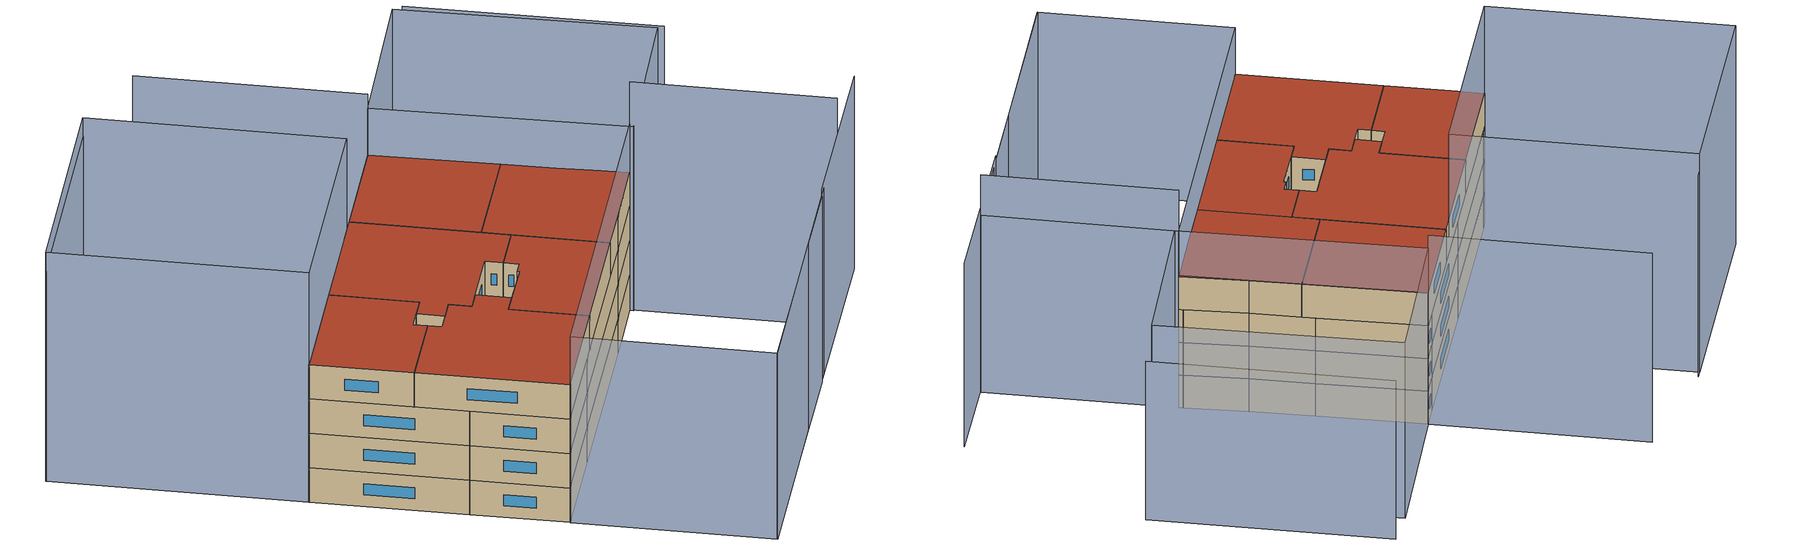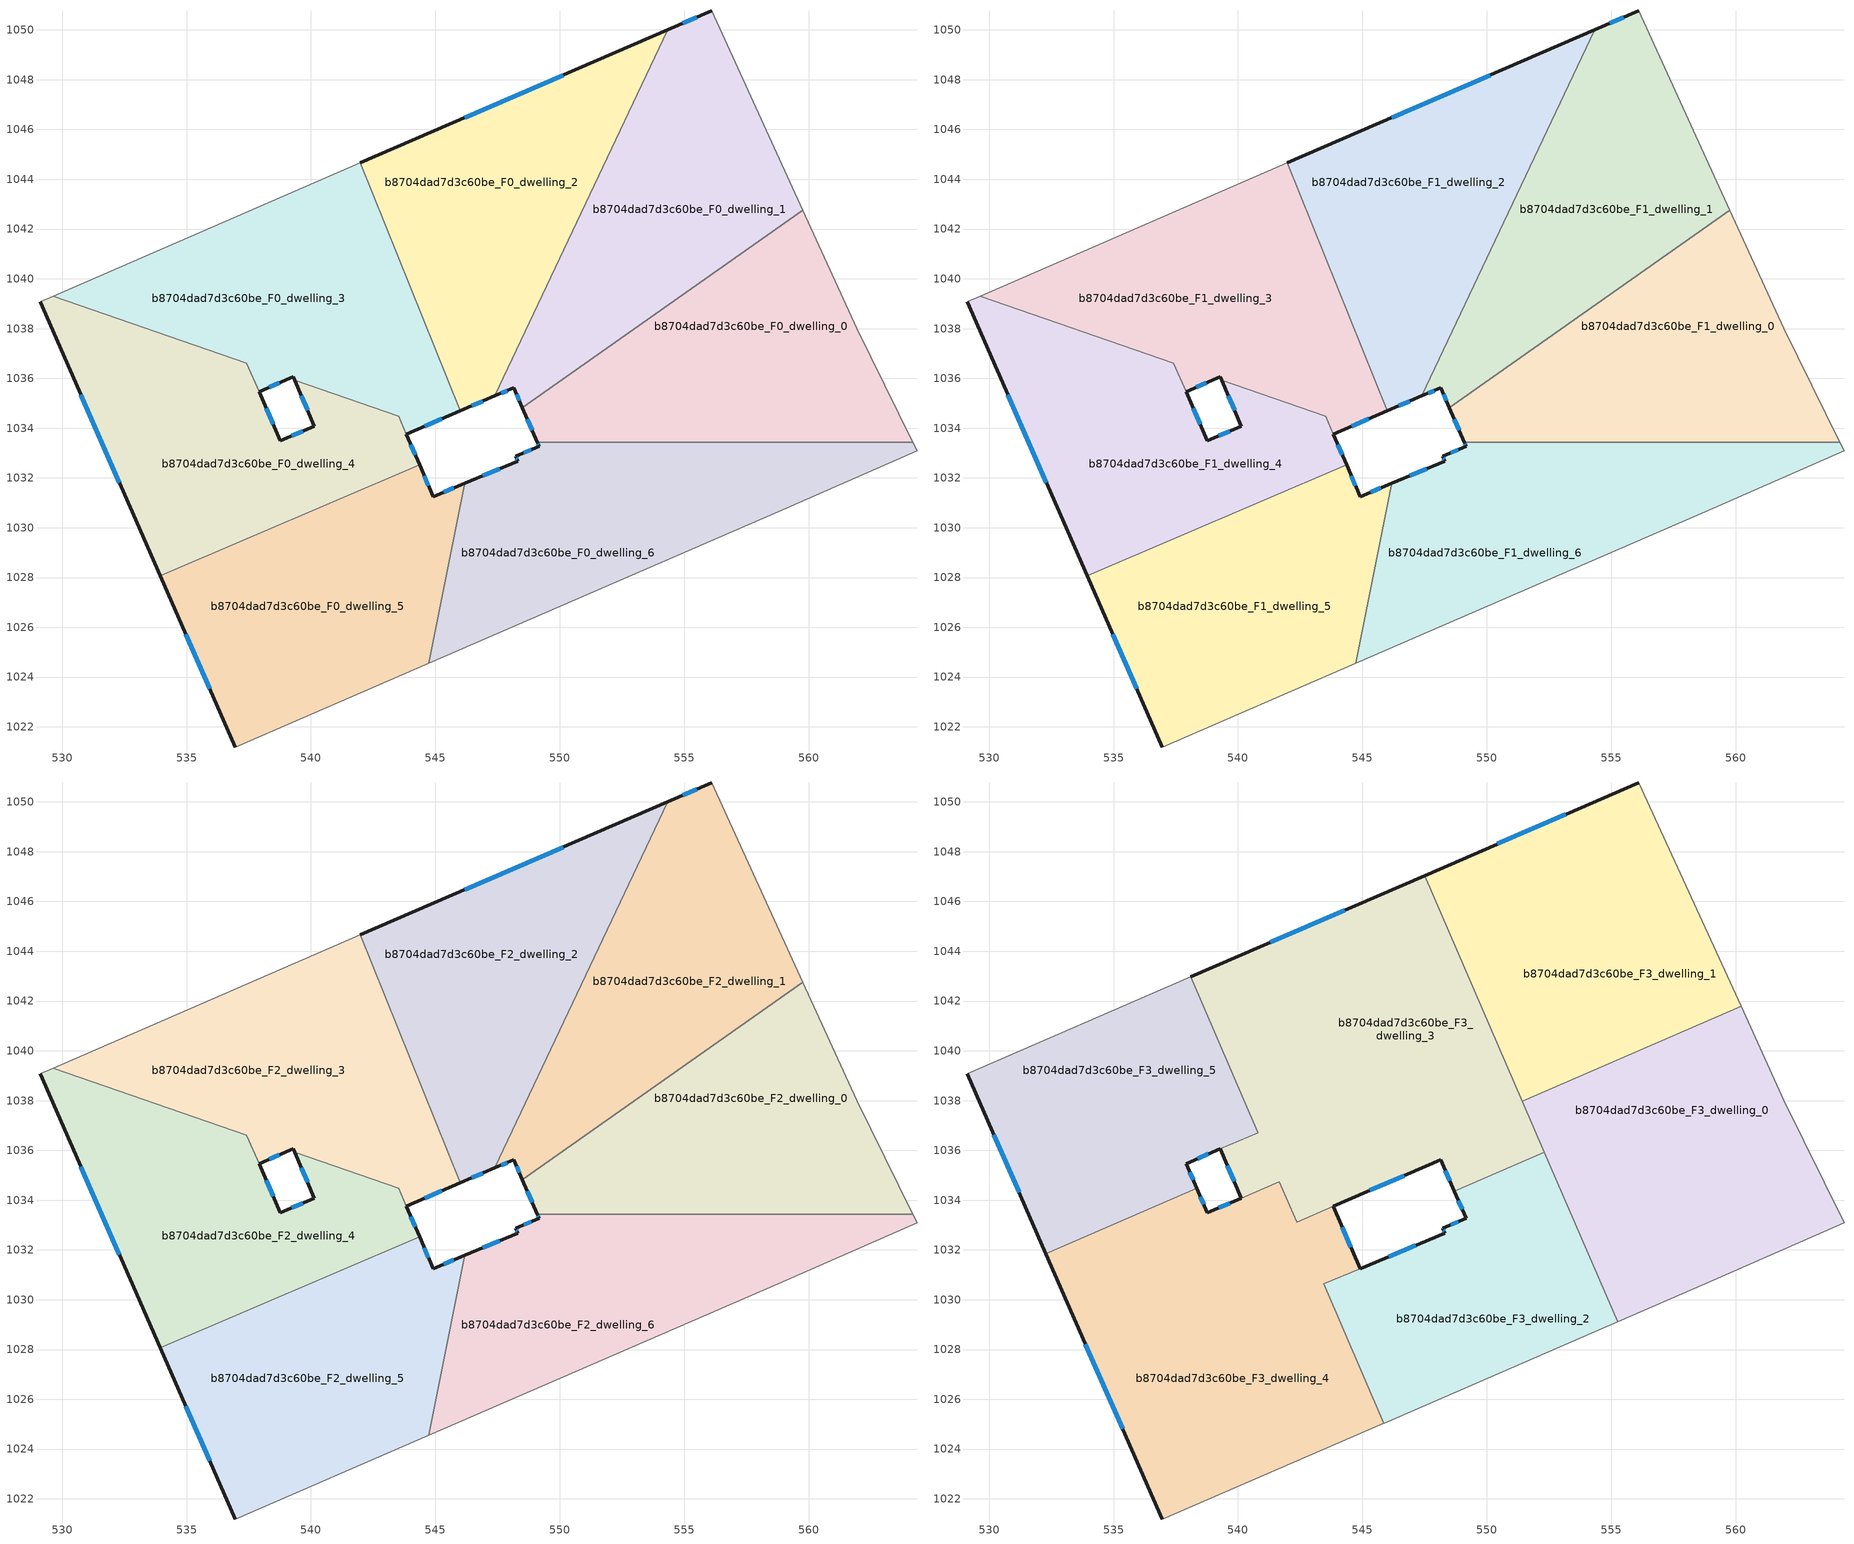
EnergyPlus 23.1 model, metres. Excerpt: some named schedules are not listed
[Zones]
b8704dad7d3c60be_F0_dwelling_0
 floor ground (EU_floor_Construction): 559.76,1042.76 561.93,1038.02 564.18,1033.43 549.09,1033.43 548.48,1034.83 z0
 wall outside (EU_wall_Construction): 548.48,1034.83 549.09,1033.43 z0:3
 wall to b8704dad7d3c60be_F0_dwelling_6 (EU_wall_Construction): 549.09,1033.43 564.18,1033.43 z0:3
 wall to b8704dad7d3c60be_F0_dwelling_1 (EU_wall_Construction): 559.76,1042.76 548.48,1034.83 z0:3
 wall adiabatic (EU_wall_Construction): 564.18,1033.43 561.93,1038.02 559.76,1042.76 z0:3
 window (EU_Window_Construction): 548.69,1034.36 548.88,1033.91 z1.02:1.98
b8704dad7d3c60be_F0_dwelling_1
 floor ground (EU_floor_Construction): 556.11,1050.77 559.76,1042.76 548.48,1034.83 548.14,1035.62 547.38,1035.29 554.33,1050 z0
 wall outside (EU_wall_Construction): 547.38,1035.29 548.14,1035.62 548.48,1034.83 / 556.11,1050.77 554.33,1050 z0:3
 wall to b8704dad7d3c60be_F0_dwelling_2 (EU_wall_Construction): 554.33,1050 547.38,1035.29 z0:3
 wall adiabatic (EU_wall_Construction): 559.76,1042.76 556.11,1050.77 z0:3
 window (EU_Window_Construction): 548.26,1035.35 548.37,1035.1 / 547.64,1035.41 547.88,1035.51 / 555.5,1050.51 554.93,1050.26 z1.02:1.98
b8704dad7d3c60be_F0_dwelling_2
 floor ground (EU_floor_Construction): 554.33,1050 547.38,1035.29 545.99,1034.69 541.98,1044.66 z0
 wall outside (EU_wall_Construction): 545.99,1034.69 547.38,1035.29 / 554.33,1050 541.98,1044.66 z0:3
 wall to b8704dad7d3c60be_F0_dwelling_3 (EU_wall_Construction): 541.98,1044.66 545.99,1034.69 z0:3
 window (EU_Window_Construction): 546.47,1034.9 546.91,1035.09 / 550.13,1048.18 546.18,1046.47 z1.02:1.98
b8704dad7d3c60be_F0_dwelling_3
 floor ground (EU_floor_Construction): 541.98,1044.66 545.99,1034.69 543.83,1033.76 543.53,1034.47 539.34,1035.93 539.28,1036.06 539.14,1036 537.91,1035.47 537.43,1036.6 529.64,1039.31 z0
 wall outside (EU_wall_Construction): 537.91,1035.47 539.14,1036 539.28,1036.06 539.34,1035.93 / 543.83,1033.76 545.99,1034.69 z0:3
 wall to b8704dad7d3c60be_F0_dwelling_4 (EU_wall_Construction): 537.43,1036.6 537.91,1035.47 / 543.53,1034.47 543.83,1033.76 / 539.34,1035.93 543.52,1034.47 / 529.64,1039.31 537.42,1036.6 z0:3
 wall adiabatic (EU_wall_Construction): 541.98,1044.66 529.64,1039.31 z0:3
 window (EU_Window_Construction): 538.33,1035.65 538.73,1035.82 / 544.57,1034.08 545.26,1034.38 z1.02:1.98
b8704dad7d3c60be_F0_dwelling_4
 floor ground (EU_floor_Construction): 543.52,1034.47 544.36,1032.52 533.94,1028.06 529.11,1039.08 529.64,1039.31 537.42,1036.6 538.77,1033.49 540.14,1034.08 539.34,1035.93 z0
 wall outside (EU_wall_Construction): 539.34,1035.93 540.14,1034.08 538.77,1033.49 537.92,1035.46 / 544.36,1032.52 543.83,1033.75 / 529.11,1039.08 533.94,1028.06 z0:3
 wall to b8704dad7d3c60be_F0_dwelling_5 (EU_wall_Construction): 533.94,1028.06 544.36,1032.52 z0:3
 wall adiabatic (EU_wall_Construction): 529.64,1039.31 529.11,1039.08 z0:3
 window (EU_Window_Construction): 539.61,1035.3 539.87,1034.71 / 544.18,1032.94 544.01,1033.33 / 530.75,1035.33 532.3,1031.81 / 538.48,1034.16 538.21,1034.79 / 539.67,1033.88 539.23,1033.69 z1.02:1.98
b8704dad7d3c60be_F0_dwelling_5
 floor ground (EU_floor_Construction): 546.17,1031.78 544.72,1024.55 536.95,1021.18 533.94,1028.06 544.36,1032.52 544.91,1031.25 z0
 wall outside (EU_wall_Construction): 546.17,1031.78 544.91,1031.25 544.36,1032.52 / 533.94,1028.06 536.95,1021.18 z0:3
 wall to b8704dad7d3c60be_F0_dwelling_6 (EU_wall_Construction): 544.72,1024.55 546.17,1031.78 z0:3
 wall adiabatic (EU_wall_Construction): 536.95,1021.18 544.72,1024.55 z0:3
 window (EU_Window_Construction): 544.72,1031.68 544.55,1032.09 / 545.74,1031.6 545.34,1031.43 / 534.96,1025.72 535.93,1023.52 z1.02:1.98
b8704dad7d3c60be_F0_dwelling_6
 floor ground (EU_floor_Construction): 564.18,1033.43 564.35,1033.1 558.78,1030.64 544.72,1024.55 546.17,1031.78 548.31,1032.68 548.23,1032.87 549.16,1033.27 549.09,1033.43 z0
 wall outside (EU_wall_Construction): 549.09,1033.43 549.16,1033.27 548.23,1032.87 548.31,1032.68 546.17,1031.78 z0:3
 wall adiabatic (EU_wall_Construction): 544.72,1024.55 558.78,1030.64 564.35,1033.1 564.18,1033.43 z0:3
 window (EU_Window_Construction): 547.58,1032.37 546.9,1032.09 / 548.25,1032.8 548.28,1032.74 / 548.84,1033.13 548.55,1033 / 549.11,1033.38 549.14,1033.33 z1.02:1.98
b8704dad7d3c60be_F1_dwelling_0
 floor to b8704dad7d3c60be_F0_dwelling_0 (EU_floor_Construction): 559.76,1042.76 561.93,1038.02 564.18,1033.43 549.09,1033.43 548.48,1034.83 z3
 wall outside (EU_wall_Construction): 548.48,1034.83 549.09,1033.43 z3:6
 wall to b8704dad7d3c60be_F1_dwelling_6 (EU_wall_Construction): 549.09,1033.43 564.18,1033.43 z3:6
 wall to b8704dad7d3c60be_F1_dwelling_1 (EU_wall_Construction): 559.76,1042.76 548.48,1034.83 z3:6
 wall adiabatic (EU_wall_Construction): 564.18,1033.43 561.93,1038.02 559.76,1042.76 z3:6
 window (EU_Window_Construction): 548.69,1034.36 548.88,1033.91 z4.02:4.98
b8704dad7d3c60be_F1_dwelling_1
 floor to b8704dad7d3c60be_F0_dwelling_1 (EU_floor_Construction): 556.11,1050.77 559.76,1042.76 548.48,1034.83 548.14,1035.62 547.38,1035.29 554.33,1050 z3
 wall outside (EU_wall_Construction): 547.38,1035.29 548.14,1035.62 548.48,1034.83 / 556.11,1050.77 554.33,1050 z3:6
 wall to b8704dad7d3c60be_F1_dwelling_2 (EU_wall_Construction): 554.33,1050 547.38,1035.29 z3:6
 wall adiabatic (EU_wall_Construction): 559.76,1042.76 556.11,1050.77 z3:6
 window (EU_Window_Construction): 548.26,1035.35 548.37,1035.1 / 547.64,1035.41 547.88,1035.51 / 555.5,1050.51 554.93,1050.26 z4.02:4.98
b8704dad7d3c60be_F1_dwelling_2
 floor to b8704dad7d3c60be_F0_dwelling_2 (EU_floor_Construction): 554.33,1050 547.38,1035.29 545.99,1034.69 541.98,1044.66 z3
 wall outside (EU_wall_Construction): 545.99,1034.69 547.38,1035.29 / 554.33,1050 541.98,1044.66 z3:6
 wall to b8704dad7d3c60be_F1_dwelling_3 (EU_wall_Construction): 541.98,1044.66 545.99,1034.69 z3:6
 window (EU_Window_Construction): 546.47,1034.9 546.91,1035.09 / 550.13,1048.18 546.18,1046.47 z4.02:4.98
b8704dad7d3c60be_F1_dwelling_3
 floor to b8704dad7d3c60be_F0_dwelling_3 (EU_floor_Construction): 541.98,1044.66 545.99,1034.69 543.83,1033.76 543.53,1034.47 539.34,1035.93 539.28,1036.06 539.14,1036 537.91,1035.47 537.43,1036.6 529.64,1039.31 z3
 wall outside (EU_wall_Construction): 537.91,1035.47 539.14,1036 539.28,1036.06 539.34,1035.93 / 543.83,1033.76 545.99,1034.69 z3:6
 wall to b8704dad7d3c60be_F1_dwelling_4 (EU_wall_Construction): 537.43,1036.6 537.91,1035.47 / 543.53,1034.47 543.83,1033.76 / 539.34,1035.93 543.52,1034.47 / 529.64,1039.31 537.42,1036.6 z3:6
 wall adiabatic (EU_wall_Construction): 541.98,1044.66 529.64,1039.31 z3:6
 window (EU_Window_Construction): 538.33,1035.65 538.73,1035.82 / 544.57,1034.08 545.26,1034.38 z4.02:4.98
b8704dad7d3c60be_F1_dwelling_4
 floor to b8704dad7d3c60be_F0_dwelling_4 (EU_floor_Construction): 543.52,1034.47 544.36,1032.52 533.94,1028.06 529.11,1039.08 529.64,1039.31 537.42,1036.6 538.77,1033.49 540.14,1034.08 539.34,1035.93 z3
 wall outside (EU_wall_Construction): 539.34,1035.93 540.14,1034.08 538.77,1033.49 537.92,1035.46 / 544.36,1032.52 543.83,1033.75 / 529.11,1039.08 533.94,1028.06 z3:6
 wall to b8704dad7d3c60be_F1_dwelling_5 (EU_wall_Construction): 533.94,1028.06 544.36,1032.52 z3:6
 wall adiabatic (EU_wall_Construction): 529.64,1039.31 529.11,1039.08 z3:6
 window (EU_Window_Construction): 539.61,1035.3 539.87,1034.71 / 544.18,1032.94 544.01,1033.33 / 530.75,1035.33 532.3,1031.81 / 538.48,1034.16 538.21,1034.79 / 539.67,1033.88 539.23,1033.69 z4.02:4.98
b8704dad7d3c60be_F1_dwelling_5
 floor to b8704dad7d3c60be_F0_dwelling_5 (EU_floor_Construction): 546.17,1031.78 544.72,1024.55 536.95,1021.18 533.94,1028.06 544.36,1032.52 544.91,1031.25 z3
 wall outside (EU_wall_Construction): 546.17,1031.78 544.91,1031.25 544.36,1032.52 / 533.94,1028.06 536.95,1021.18 z3:6
 wall to b8704dad7d3c60be_F1_dwelling_6 (EU_wall_Construction): 544.72,1024.55 546.17,1031.78 z3:6
 wall adiabatic (EU_wall_Construction): 536.95,1021.18 544.72,1024.55 z3:6
 window (EU_Window_Construction): 544.72,1031.68 544.55,1032.09 / 545.74,1031.6 545.34,1031.43 / 534.96,1025.72 535.93,1023.52 z4.02:4.98
b8704dad7d3c60be_F1_dwelling_6
 floor to b8704dad7d3c60be_F0_dwelling_6 (EU_floor_Construction): 564.18,1033.43 564.35,1033.1 558.78,1030.64 544.72,1024.55 546.17,1031.78 548.31,1032.68 548.23,1032.87 549.16,1033.27 549.09,1033.43 z3
 wall outside (EU_wall_Construction): 549.09,1033.43 549.16,1033.27 548.23,1032.87 548.31,1032.68 546.17,1031.78 z3:6
 wall adiabatic (EU_wall_Construction): 544.72,1024.55 558.78,1030.64 564.35,1033.1 564.18,1033.43 z3:6
 window (EU_Window_Construction): 547.58,1032.37 546.9,1032.09 / 548.25,1032.8 548.28,1032.74 / 548.84,1033.13 548.55,1033 / 549.11,1033.38 549.14,1033.33 z4.02:4.98
b8704dad7d3c60be_F2_dwelling_0
 floor to b8704dad7d3c60be_F1_dwelling_0 (EU_floor_Construction): 559.76,1042.76 561.93,1038.02 564.18,1033.43 549.09,1033.43 548.48,1034.83 z6
 wall outside (EU_wall_Construction): 548.48,1034.83 549.09,1033.43 z6:9
 wall to b8704dad7d3c60be_F2_dwelling_6 (EU_wall_Construction): 549.09,1033.43 564.18,1033.43 z6:9
 wall to b8704dad7d3c60be_F2_dwelling_1 (EU_wall_Construction): 559.76,1042.76 548.48,1034.83 z6:9
 wall adiabatic (EU_wall_Construction): 564.18,1033.43 561.93,1038.02 559.76,1042.76 z6:9
 window (EU_Window_Construction): 548.69,1034.36 548.88,1033.91 z7.02:7.98
b8704dad7d3c60be_F2_dwelling_1
 floor to b8704dad7d3c60be_F1_dwelling_1 (EU_floor_Construction): 556.11,1050.77 559.76,1042.76 548.48,1034.83 548.14,1035.62 547.38,1035.29 554.33,1050 z6
 wall outside (EU_wall_Construction): 547.38,1035.29 548.14,1035.62 548.48,1034.83 / 556.11,1050.77 554.33,1050 z6:9
 wall to b8704dad7d3c60be_F2_dwelling_2 (EU_wall_Construction): 554.33,1050 547.38,1035.29 z6:9
 wall adiabatic (EU_wall_Construction): 559.76,1042.76 556.11,1050.77 z6:9
 window (EU_Window_Construction): 548.26,1035.35 548.37,1035.1 / 547.64,1035.41 547.88,1035.51 / 555.5,1050.51 554.93,1050.26 z7.02:7.98
b8704dad7d3c60be_F2_dwelling_2
 floor to b8704dad7d3c60be_F1_dwelling_2 (EU_floor_Construction): 554.33,1050 547.38,1035.29 545.99,1034.69 541.98,1044.66 z6
 wall outside (EU_wall_Construction): 545.99,1034.69 547.38,1035.29 / 554.33,1050 541.98,1044.66 z6:9
 wall to b8704dad7d3c60be_F2_dwelling_3 (EU_wall_Construction): 541.98,1044.66 545.99,1034.69 z6:9
 window (EU_Window_Construction): 546.47,1034.9 546.91,1035.09 / 550.13,1048.18 546.18,1046.47 z7.02:7.98
b8704dad7d3c60be_F2_dwelling_3
 floor to b8704dad7d3c60be_F1_dwelling_3 (EU_floor_Construction): 541.98,1044.66 545.99,1034.69 543.83,1033.76 543.53,1034.47 539.34,1035.93 539.28,1036.06 539.14,1036 537.91,1035.47 537.43,1036.6 529.64,1039.31 z6
 wall outside (EU_wall_Construction): 537.91,1035.47 539.14,1036 539.28,1036.06 539.34,1035.93 / 543.83,1033.76 545.99,1034.69 z6:9
 wall to b8704dad7d3c60be_F2_dwelling_4 (EU_wall_Construction): 537.43,1036.6 537.91,1035.47 / 543.53,1034.47 543.83,1033.76 / 539.34,1035.93 543.52,1034.47 / 529.64,1039.31 537.42,1036.6 z6:9
 wall adiabatic (EU_wall_Construction): 541.98,1044.66 529.64,1039.31 z6:9
 window (EU_Window_Construction): 538.33,1035.65 538.73,1035.82 / 544.57,1034.08 545.26,1034.38 z7.02:7.98
b8704dad7d3c60be_F2_dwelling_4
 floor to b8704dad7d3c60be_F1_dwelling_4 (EU_floor_Construction): 543.52,1034.47 544.36,1032.52 533.94,1028.06 529.11,1039.08 529.64,1039.31 537.42,1036.6 538.77,1033.49 540.14,1034.08 539.34,1035.93 z6
 wall outside (EU_wall_Construction): 539.34,1035.93 540.14,1034.08 538.77,1033.49 537.92,1035.46 / 544.36,1032.52 543.83,1033.75 / 529.11,1039.08 533.94,1028.06 z6:9
 wall to b8704dad7d3c60be_F2_dwelling_5 (EU_wall_Construction): 533.94,1028.06 544.36,1032.52 z6:9
 wall adiabatic (EU_wall_Construction): 529.64,1039.31 529.11,1039.08 z6:9
 window (EU_Window_Construction): 539.61,1035.3 539.87,1034.71 / 544.18,1032.94 544.01,1033.33 / 530.75,1035.33 532.3,1031.81 / 538.48,1034.16 538.21,1034.79 / 539.67,1033.88 539.23,1033.69 z7.02:7.98
b8704dad7d3c60be_F2_dwelling_5
 floor to b8704dad7d3c60be_F1_dwelling_5 (EU_floor_Construction): 546.17,1031.78 544.72,1024.55 536.95,1021.18 533.94,1028.06 544.36,1032.52 544.91,1031.25 z6
 wall outside (EU_wall_Construction): 546.17,1031.78 544.91,1031.25 544.36,1032.52 / 533.94,1028.06 536.95,1021.18 z6:9
 wall to b8704dad7d3c60be_F2_dwelling_6 (EU_wall_Construction): 544.72,1024.55 546.17,1031.78 z6:9
 wall adiabatic (EU_wall_Construction): 536.95,1021.18 544.72,1024.55 z6:9
 window (EU_Window_Construction): 544.72,1031.68 544.55,1032.09 / 545.74,1031.6 545.34,1031.43 / 534.96,1025.72 535.93,1023.52 z7.02:7.98
b8704dad7d3c60be_F2_dwelling_6
 floor to b8704dad7d3c60be_F1_dwelling_6 (EU_floor_Construction): 564.18,1033.43 564.35,1033.1 558.78,1030.64 544.72,1024.55 546.17,1031.78 548.31,1032.68 548.23,1032.87 549.16,1033.27 549.09,1033.43 z6
 wall outside (EU_wall_Construction): 549.09,1033.43 549.16,1033.27 548.23,1032.87 548.31,1032.68 546.17,1031.78 z6:9
 wall adiabatic (EU_wall_Construction): 544.72,1024.55 558.78,1030.64 564.35,1033.1 564.18,1033.43 z6:9
 window (EU_Window_Construction): 547.58,1032.37 546.9,1032.09 / 548.25,1032.8 548.28,1032.74 / 548.84,1033.13 548.55,1033 / 549.11,1033.38 549.14,1033.33 z7.02:7.98
b8704dad7d3c60be_F3_dwelling_0
 floor to b8704dad7d3c60be_F2_dwelling_0 (EU_floor_Construction): 560.21,1041.78 561.93,1038.02 564.18,1033.43 553.39,1033.43 551.78,1037.15 555.41,1039.7 z9
 floor to b8704dad7d3c60be_F2_dwelling_6 (EU_floor_Construction): 564.18,1033.43 564.35,1033.1 558.78,1030.64 555.26,1029.12 553.39,1033.43 z9
 floor to b8704dad7d3c60be_F2_dwelling_1 (EU_floor_Construction): 555.41,1039.7 551.78,1037.15 551.42,1037.97 z9
 wall adiabatic (EU_wall_Construction): 555.26,1029.12 558.78,1030.64 564.35,1033.1 561.93,1038.02 560.21,1041.78 z9:12
 wall to b8704dad7d3c60be_F3_dwelling_1 (EU_wall_Construction): 560.21,1041.78 551.42,1037.97 z9:12
 wall to b8704dad7d3c60be_F3_dwelling_2 (EU_wall_Construction): 552.31,1035.92 555.26,1029.12 z9:12
 wall to b8704dad7d3c60be_F3_dwelling_3 (EU_wall_Construction): 551.42,1037.97 552.31,1035.92 z9:12
 roof outside (EU_roof_Construction): 564.35,1033.1 561.93,1038.02 560.21,1041.78 551.42,1037.97 555.26,1029.12 558.78,1030.64 z12
b8704dad7d3c60be_F3_dwelling_1
 floor to b8704dad7d3c60be_F2_dwelling_1 (EU_floor_Construction): 556.11,1050.77 559.76,1042.76 555.41,1039.7 551.42,1037.97 550.09,1041.04 554.33,1050 z9
 floor to b8704dad7d3c60be_F2_dwelling_0 (EU_floor_Construction): 559.76,1042.76 560.21,1041.78 555.41,1039.7 z9
 floor to b8704dad7d3c60be_F2_dwelling_2 (EU_floor_Construction): 554.33,1050 550.09,1041.04 547.49,1047.04 z9
 wall outside (EU_wall_Construction): 556.11,1050.77 547.49,1047.04 z9:12
 wall adiabatic (EU_wall_Construction): 560.21,1041.78 556.11,1050.77 z9:12
 wall to b8704dad7d3c60be_F3_dwelling_3 (EU_wall_Construction): 547.49,1047.04 551.42,1037.97 z9:12
 window (EU_Window_Construction): 553.18,1049.5 550.42,1048.31 z10.02:10.98
 roof outside (EU_roof_Construction): 560.21,1041.78 556.11,1050.77 547.49,1047.04 551.42,1037.97 z12
b8704dad7d3c60be_F3_dwelling_2
 floor to b8704dad7d3c60be_F2_dwelling_6 (EU_floor_Construction): 553.39,1033.43 555.26,1029.12 545.87,1025.05 545.15,1026.7 546.17,1031.78 548.31,1032.68 548.23,1032.87 549.16,1033.27 549.09,1033.43 z9
 floor to b8704dad7d3c60be_F2_dwelling_0 (EU_floor_Construction): 552.31,1035.92 553.39,1033.43 549.09,1033.43 548.69,1034.35 z9
 floor to b8704dad7d3c60be_F2_dwelling_5 (EU_floor_Construction): 546.17,1031.78 545.15,1026.7 543.44,1030.63 z9
 wall outside (EU_wall_Construction): 548.69,1034.35 549.16,1033.27 548.23,1032.87 548.31,1032.68 544.91,1031.25 z9:12
 wall to b8704dad7d3c60be_F3_dwelling_3 (EU_wall_Construction): 552.31,1035.92 548.69,1034.35 z9:12
 wall adiabatic (EU_wall_Construction): 545.87,1025.05 555.26,1029.12 z9:12
 wall to b8704dad7d3c60be_F3_dwelling_4 (EU_wall_Construction): 544.91,1031.25 543.44,1030.63 545.87,1025.04 z9:12
 window (EU_Window_Construction): 547.15,1032.19 546.07,1031.74 / 548.25,1032.8 548.28,1032.74 / 548.84,1033.13 548.55,1033 / 548.85,1033.99 549,1033.64 z10.02:10.98
 roof outside (EU_roof_Construction): 555.26,1029.12 552.31,1035.92 548.69,1034.35 549.16,1033.27 548.23,1032.87 548.31,1032.68 543.44,1030.63 545.87,1025.04 z12
b8704dad7d3c60be_F3_dwelling_3
 floor to b8704dad7d3c60be_F2_dwelling_2 (EU_floor_Construction): 547.49,1047.04 550.09,1041.04 547.38,1035.29 545.99,1034.69 541.98,1044.66 z9
 floor to b8704dad7d3c60be_F2_dwelling_3 (EU_floor_Construction): 541.98,1044.66 545.99,1034.69 543.83,1033.76 543.53,1034.47 539.34,1035.93 539.28,1036.06 540.8,1036.72 538.1,1042.97 z9
 floor to b8704dad7d3c60be_F2_dwelling_4 (EU_floor_Construction): 543.53,1034.47 543.83,1033.76 542.36,1033.12 541.66,1034.74 540.14,1034.08 539.34,1035.93 z9
 floor to b8704dad7d3c60be_F2_dwelling_0 (EU_floor_Construction): 551.78,1037.15 552.31,1035.92 548.69,1034.35 548.48,1034.83 z9
 floor to b8704dad7d3c60be_F2_dwelling_1 (EU_floor_Construction): 550.09,1041.04 551.78,1037.15 548.48,1034.83 548.14,1035.62 547.38,1035.29 z9
 wall outside (EU_wall_Construction): 539.28,1036.06 540.14,1034.08 / 547.49,1047.04 538.1,1042.97 / 543.83,1033.76 548.14,1035.62 548.69,1034.35 z9:12
 wall to b8704dad7d3c60be_F3_dwelling_5 (EU_wall_Construction): 540.81,1036.72 539.28,1036.06 / 538.1,1042.97 540.8,1036.72 z9:12
 wall to b8704dad7d3c60be_F3_dwelling_4 (EU_wall_Construction): 540.14,1034.08 541.66,1034.74 542.36,1033.13 / 542.36,1033.12 543.83,1033.76 z9:12
 window (EU_Window_Construction): 539.57,1035.39 539.85,1034.76 / 544.3,1045.66 541.29,1044.36 / 548.33,1035.19 548.5,1034.79 / 545.3,1034.39 546.67,1034.99 z10.02:10.98
 roof outside (EU_roof_Construction): 552.31,1035.92 547.49,1047.04 538.1,1042.97 540.81,1036.72 539.28,1036.06 540.14,1034.08 541.66,1034.74 542.36,1033.13 548.14,1035.62 548.69,1034.35 z12
b8704dad7d3c60be_F3_dwelling_4
 floor to b8704dad7d3c60be_F2_dwelling_4 (EU_floor_Construction): 543.83,1033.76 544.36,1032.52 533.94,1028.06 532.28,1031.85 538.34,1034.48 538.77,1033.49 541.66,1034.74 542.36,1033.12 z9
 floor to b8704dad7d3c60be_F2_dwelling_5 (EU_floor_Construction): 544.36,1032.52 544.91,1031.25 543.44,1030.63 545.15,1026.69 544.72,1024.55 536.95,1021.18 533.94,1028.06 z9
 floor to b8704dad7d3c60be_F2_dwelling_6 (EU_floor_Construction): 545.15,1026.69 545.87,1025.04 544.72,1024.55 z9
 wall outside (EU_wall_Construction): 544.91,1031.25 543.83,1033.76 / 532.28,1031.85 536.95,1021.18 / 540.14,1034.08 538.77,1033.49 538.34,1034.48 z9:12
 wall adiabatic (EU_wall_Construction): 536.95,1021.18 545.87,1025.04 z9:12
 wall to b8704dad7d3c60be_F3_dwelling_5 (EU_wall_Construction): 538.34,1034.48 532.28,1031.85 z9:12
 window (EU_Window_Construction): 544.54,1032.1 544.2,1032.9 / 533.87,1028.22 535.36,1024.81 / 538.62,1033.83 538.49,1034.14 / 539.67,1033.88 539.23,1033.69 z10.02:10.98
 roof outside (EU_roof_Construction): 545.87,1025.04 543.44,1030.63 544.91,1031.25 543.83,1033.76 542.36,1033.12 541.66,1034.74 538.77,1033.49 538.34,1034.48 532.28,1031.85 536.95,1021.18 z12
b8704dad7d3c60be_F3_dwelling_5
 floor to b8704dad7d3c60be_F2_dwelling_3 (EU_floor_Construction): 538.1,1042.97 540.8,1036.72 537.91,1035.47 537.43,1036.6 529.64,1039.31 z9
 floor to b8704dad7d3c60be_F2_dwelling_4 (EU_floor_Construction): 537.43,1036.6 538.34,1034.48 532.28,1031.85 529.11,1039.08 529.64,1039.31 z9
 wall outside (EU_wall_Construction): 538.34,1034.48 537.91,1035.47 539.28,1036.06 / 529.11,1039.08 532.28,1031.85 z9:12
 wall adiabatic (EU_wall_Construction): 538.1,1042.97 529.11,1039.08 z9:12
 window (EU_Window_Construction): 538.38,1035.67 538.81,1035.86 / 538.2,1034.81 538.06,1035.13 / 530.19,1036.62 531.2,1034.31 z10.02:10.98
 roof outside (EU_roof_Construction): 538.34,1034.48 537.91,1035.47 540.81,1036.72 538.1,1042.97 529.11,1039.08 532.28,1031.85 z12
shading: 563.33,1015.75 577.93,1022.02 z0:16.8; 543.1,1006.99 563.34,1015.73 / 536.93,1021.17 564.35,1033.1 / 564.35,1033.1 570.53,1018.88 / 570.53,1018.88 543.12,1006.95 / 543.12,1006.95 536.93,1021.17 z0:16.2; 529.13,1039.04 521.26,1057.1 / 521.26,1057.1 538.55,1064.64 / 538.55,1064.64 546.43,1046.58 / 546.43,1046.58 529.13,1039.04 z0:20; 539.17,1064.88 521.27,1057.06 z0:18.4; 570.48,1018.84 564.33,1033.09 z0:19.9; 564.33,1032.76 556.11,1050.77 / 556.11,1050.77 568.7,1056.52 / 568.7,1056.52 576.92,1038.51 / 576.92,1038.51 564.33,1032.76 z0:16.1; 579.49,1039.56 571.63,1057.48 z0:14.5; 556.11,1050.77 549.13,1066.88 z0:17.3
[Building]
EU S2 Campaign: North Axis=0; Terrain=City; Solar Distribution=FullExterior
[Site:Location]
Vienna: Latitude=48; Longitude=16.5; Time Zone=1; Elevation=183
[SizingPeriod:WeatherFileDays]
AnnualSizingPeriod: Begin Month=1; Begin Day of Month=1; End Month=12; End Day of Month=31; Day of Week for Start Day=Monday; Use Weather File Daylight Saving Period=No; Use Weather File Rain and Snow Indicators=No
[MATERIAL]
EU_InternalMass_Material: Roughness=MediumRough; Thickness=0.1; Conductivity=1; Density=1800; Specific Heat=900; Thermal Absorptance=0.9; Solar Absorptance=0.7; Visible Absorptance=0.7
[MATERIAL:NOMASS] Roughness=MediumRough; Thermal Absorptance=0.9; Solar Absorptance=0.7; Visible Absorptance=0.7
Name | Thermal Resistance
EU_wall_NoMass | 0.942466
EU_roof_NoMass | 0.551687
EU_floor_NoMass | 0.66527
[WINDOWMATERIAL:SIMPLEGLAZINGSYSTEM]
EU_Window_SimpleGlazing: UFactor=2.03367; Solar Heat Gain Coefficient=0.65; Visible Transmittance=0.65
[CONSTRUCTION]
EU_wall_Construction: EU_wall_NoMass
EU_roof_Construction: EU_roof_NoMass
EU_floor_Construction: EU_floor_NoMass
EU_Window_Construction: EU_Window_SimpleGlazing
EU_InternalMass_Construction: EU_InternalMass_Material
[ZONE] Type=1; Multiplier=1; Ceiling Height=autocalculate; Floor Area=autocalculate; Part of Total Floor Area=Yes
Name | Volume
b8704dad7d3c60be_F0_dwelling_0; b8704dad7d3c60be_F1_dwelling_0; b8704dad7d3c60be_F2_dwelling_0 | 240.864
b8704dad7d3c60be_F3_dwelling_0 | 281.011
b8704dad7d3c60be_F0_dwelling_1; b8704dad7d3c60be_F1_dwelling_1; b8704dad7d3c60be_F2_dwelling_1; b8704dad7d3c60be_F0_dwelling_5; b8704dad7d3c60be_F1_dwelling_5; b8704dad7d3c60be_F2_dwelling_5 | 240.885
b8704dad7d3c60be_F3_dwelling_1 | 281.025
b8704dad7d3c60be_F0_dwelling_2; b8704dad7d3c60be_F1_dwelling_2; b8704dad7d3c60be_F2_dwelling_2 | 240.85
b8704dad7d3c60be_F3_dwelling_2 | 202.783
b8704dad7d3c60be_F0_dwelling_3; b8704dad7d3c60be_F1_dwelling_3; b8704dad7d3c60be_F2_dwelling_3 | 244.331
b8704dad7d3c60be_F3_dwelling_3 | 356.889
b8704dad7d3c60be_F0_dwelling_4; b8704dad7d3c60be_F1_dwelling_4; b8704dad7d3c60be_F2_dwelling_4 | 237.393
b8704dad7d3c60be_F3_dwelling_4 | 343.085
b8704dad7d3c60be_F3_dwelling_5 | 221.221
b8704dad7d3c60be_F0_dwelling_6; b8704dad7d3c60be_F1_dwelling_6; b8704dad7d3c60be_F2_dwelling_6 | 240.868
[INTERNALMASS] Construction=EU_InternalMass_Construction
Name | Zone or ZoneList | Surface Area
b8704dad7d3c60be_F0_dwelling_0_EU_InternalMass | b8704dad7d3c60be_F0_dwelling_0 | 80.2881
b8704dad7d3c60be_F0_dwelling_1_EU_InternalMass | b8704dad7d3c60be_F0_dwelling_1 | 80.2951
b8704dad7d3c60be_F0_dwelling_2_EU_InternalMass | b8704dad7d3c60be_F0_dwelling_2 | 80.2832
b8704dad7d3c60be_F0_dwelling_3_EU_InternalMass | b8704dad7d3c60be_F0_dwelling_3 | 81.4429
b8704dad7d3c60be_F0_dwelling_4_EU_InternalMass | b8704dad7d3c60be_F0_dwelling_4 | 79.1407
b8704dad7d3c60be_F0_dwelling_5_EU_InternalMass | b8704dad7d3c60be_F0_dwelling_5 | 80.2949
b8704dad7d3c60be_F0_dwelling_6_EU_InternalMass | b8704dad7d3c60be_F0_dwelling_6 | 80.2896
b8704dad7d3c60be_F1_dwelling_0_EU_InternalMass | b8704dad7d3c60be_F1_dwelling_0 | 80.2881
b8704dad7d3c60be_F1_dwelling_1_EU_InternalMass | b8704dad7d3c60be_F1_dwelling_1 | 80.2951
b8704dad7d3c60be_F1_dwelling_2_EU_InternalMass | b8704dad7d3c60be_F1_dwelling_2 | 80.2832
b8704dad7d3c60be_F1_dwelling_3_EU_InternalMass | b8704dad7d3c60be_F1_dwelling_3 | 81.4429
b8704dad7d3c60be_F1_dwelling_4_EU_InternalMass | b8704dad7d3c60be_F1_dwelling_4 | 79.1407
b8704dad7d3c60be_F1_dwelling_5_EU_InternalMass | b8704dad7d3c60be_F1_dwelling_5 | 80.2949
b8704dad7d3c60be_F1_dwelling_6_EU_InternalMass | b8704dad7d3c60be_F1_dwelling_6 | 80.2896
b8704dad7d3c60be_F2_dwelling_0_EU_InternalMass | b8704dad7d3c60be_F2_dwelling_0 | 80.2881
b8704dad7d3c60be_F2_dwelling_1_EU_InternalMass | b8704dad7d3c60be_F2_dwelling_1 | 80.2951
b8704dad7d3c60be_F2_dwelling_2_EU_InternalMass | b8704dad7d3c60be_F2_dwelling_2 | 80.2832
b8704dad7d3c60be_F2_dwelling_3_EU_InternalMass | b8704dad7d3c60be_F2_dwelling_3 | 81.4429
b8704dad7d3c60be_F2_dwelling_4_EU_InternalMass | b8704dad7d3c60be_F2_dwelling_4 | 79.1407
b8704dad7d3c60be_F2_dwelling_5_EU_InternalMass | b8704dad7d3c60be_F2_dwelling_5 | 80.2949
b8704dad7d3c60be_F2_dwelling_6_EU_InternalMass | b8704dad7d3c60be_F2_dwelling_6 | 80.2896
b8704dad7d3c60be_F3_dwelling_0_EU_InternalMass | b8704dad7d3c60be_F3_dwelling_0 | 93.6706
b8704dad7d3c60be_F3_dwelling_1_EU_InternalMass | b8704dad7d3c60be_F3_dwelling_1 | 93.675
b8704dad7d3c60be_F3_dwelling_2_EU_InternalMass | b8704dad7d3c60be_F3_dwelling_2 | 67.6114
b8704dad7d3c60be_F3_dwelling_3_EU_InternalMass | b8704dad7d3c60be_F3_dwelling_3 | 118.961
b8704dad7d3c60be_F3_dwelling_4_EU_InternalMass | b8704dad7d3c60be_F3_dwelling_4 | 114.361
b8704dad7d3c60be_F3_dwelling_5_EU_InternalMass | b8704dad7d3c60be_F3_dwelling_5 | 73.7486
[OTHEREQUIPMENT] Fuel Type=Electricity; Design Level Calculation Method=Watts/Area; Power per Zone Floor Area=1; Fraction Latent=0; Fraction Radiant=0; Fraction Lost=0; Carbon Dioxide Generation Rate=0; EndUse Subcategory=EU_Step8_InternalGains
Name | Zone or ZoneList or Space or SpaceList | Schedule
EU_Step8_InternalGain_b8704dad7d3c60be_F0_dwelling_0_f000 | b8704dad7d3c60be_F0_dwelling_0 | EU_Step8_GainSchedule_b8704dad7d3c60be_F0_dwelling_0_f000
EU_Step8_InternalGain_b8704dad7d3c60be_F0_dwelling_1_f000 | b8704dad7d3c60be_F0_dwelling_1 | EU_Step8_GainSchedule_b8704dad7d3c60be_F0_dwelling_1_f000
EU_Step8_InternalGain_b8704dad7d3c60be_F0_dwelling_2_f000 | b8704dad7d3c60be_F0_dwelling_2 | EU_Step8_GainSchedule_b8704dad7d3c60be_F0_dwelling_2_f000
EU_Step8_InternalGain_b8704dad7d3c60be_F0_dwelling_3_f000 | b8704dad7d3c60be_F0_dwelling_3 | EU_Step8_GainSchedule_b8704dad7d3c60be_F0_dwelling_3_f000
EU_Step8_InternalGain_b8704dad7d3c60be_F0_dwelling_4_f000 | b8704dad7d3c60be_F0_dwelling_4 | EU_Step8_GainSchedule_b8704dad7d3c60be_F0_dwelling_4_f000
EU_Step8_InternalGain_b8704dad7d3c60be_F0_dwelling_5_f000 | b8704dad7d3c60be_F0_dwelling_5 | EU_Step8_GainSchedule_b8704dad7d3c60be_F0_dwelling_5_f000
EU_Step8_InternalGain_b8704dad7d3c60be_F0_dwelling_6_f000 | b8704dad7d3c60be_F0_dwelling_6 | EU_Step8_GainSchedule_b8704dad7d3c60be_F0_dwelling_6_f000
EU_Step8_InternalGain_b8704dad7d3c60be_F1_dwelling_0_f000 | b8704dad7d3c60be_F1_dwelling_0 | EU_Step8_GainSchedule_b8704dad7d3c60be_F1_dwelling_0_f000
EU_Step8_InternalGain_b8704dad7d3c60be_F1_dwelling_1_f000 | b8704dad7d3c60be_F1_dwelling_1 | EU_Step8_GainSchedule_b8704dad7d3c60be_F1_dwelling_1_f000
EU_Step8_InternalGain_b8704dad7d3c60be_F1_dwelling_2_f000 | b8704dad7d3c60be_F1_dwelling_2 | EU_Step8_GainSchedule_b8704dad7d3c60be_F1_dwelling_2_f000
EU_Step8_InternalGain_b8704dad7d3c60be_F1_dwelling_3_f000 | b8704dad7d3c60be_F1_dwelling_3 | EU_Step8_GainSchedule_b8704dad7d3c60be_F1_dwelling_3_f000
EU_Step8_InternalGain_b8704dad7d3c60be_F1_dwelling_4_f000 | b8704dad7d3c60be_F1_dwelling_4 | EU_Step8_GainSchedule_b8704dad7d3c60be_F1_dwelling_4_f000
EU_Step8_InternalGain_b8704dad7d3c60be_F1_dwelling_5_f000 | b8704dad7d3c60be_F1_dwelling_5 | EU_Step8_GainSchedule_b8704dad7d3c60be_F1_dwelling_5_f000
EU_Step8_InternalGain_b8704dad7d3c60be_F1_dwelling_6_f000 | b8704dad7d3c60be_F1_dwelling_6 | EU_Step8_GainSchedule_b8704dad7d3c60be_F1_dwelling_6_f000
EU_Step8_InternalGain_b8704dad7d3c60be_F2_dwelling_0_f000 | b8704dad7d3c60be_F2_dwelling_0 | EU_Step8_GainSchedule_b8704dad7d3c60be_F2_dwelling_0_f000
EU_Step8_InternalGain_b8704dad7d3c60be_F2_dwelling_1_f000 | b8704dad7d3c60be_F2_dwelling_1 | EU_Step8_GainSchedule_b8704dad7d3c60be_F2_dwelling_1_f000
EU_Step8_InternalGain_b8704dad7d3c60be_F2_dwelling_2_f000 | b8704dad7d3c60be_F2_dwelling_2 | EU_Step8_GainSchedule_b8704dad7d3c60be_F2_dwelling_2_f000
EU_Step8_InternalGain_b8704dad7d3c60be_F2_dwelling_3_f000 | b8704dad7d3c60be_F2_dwelling_3 | EU_Step8_GainSchedule_b8704dad7d3c60be_F2_dwelling_3_f000
EU_Step8_InternalGain_b8704dad7d3c60be_F2_dwelling_4_f000 | b8704dad7d3c60be_F2_dwelling_4 | EU_Step8_GainSchedule_b8704dad7d3c60be_F2_dwelling_4_f000
EU_Step8_InternalGain_b8704dad7d3c60be_F2_dwelling_5_f000 | b8704dad7d3c60be_F2_dwelling_5 | EU_Step8_GainSchedule_b8704dad7d3c60be_F2_dwelling_5_f000
EU_Step8_InternalGain_b8704dad7d3c60be_F2_dwelling_6_f000 | b8704dad7d3c60be_F2_dwelling_6 | EU_Step8_GainSchedule_b8704dad7d3c60be_F2_dwelling_6_f000
EU_Step8_InternalGain_b8704dad7d3c60be_F3_dwelling_0_f000 | b8704dad7d3c60be_F3_dwelling_0 | EU_Step8_GainSchedule_b8704dad7d3c60be_F3_dwelling_0_f000
EU_Step8_InternalGain_b8704dad7d3c60be_F3_dwelling_1_f000 | b8704dad7d3c60be_F3_dwelling_1 | EU_Step8_GainSchedule_b8704dad7d3c60be_F3_dwelling_1_f000
EU_Step8_InternalGain_b8704dad7d3c60be_F3_dwelling_2_f000 | b8704dad7d3c60be_F3_dwelling_2 | EU_Step8_GainSchedule_b8704dad7d3c60be_F3_dwelling_2_f000
EU_Step8_InternalGain_b8704dad7d3c60be_F3_dwelling_3_f000 | b8704dad7d3c60be_F3_dwelling_3 | EU_Step8_GainSchedule_b8704dad7d3c60be_F3_dwelling_3_f000
EU_Step8_InternalGain_b8704dad7d3c60be_F3_dwelling_4_f000 | b8704dad7d3c60be_F3_dwelling_4 | EU_Step8_GainSchedule_b8704dad7d3c60be_F3_dwelling_4_f000
EU_Step8_InternalGain_b8704dad7d3c60be_F3_dwelling_5_f000 | b8704dad7d3c60be_F3_dwelling_5 | EU_Step8_GainSchedule_b8704dad7d3c60be_F3_dwelling_5_f000
[ZONEVENTILATION:DESIGNFLOWRATE] Schedule=EU_AlwaysOn; Design Flow Rate Calculation Method=AirChanges/Hour; Air Changes per Hour=0.530523; Ventilation Type=Natural; Fan Pressure Rise=0; Fan Total Efficiency=1; Constant Term Coefficient=1; Temperature Term Coefficient=0; Velocity Term Coefficient=0; Velocity Squared Term Coefficient=0; Minimum Indoor Temperature=-100; Maximum Indoor Temperature=100; Delta Temperature=-100; Minimum Outdoor Temperature=-100; Maximum Outdoor Temperature=100; Maximum Wind Speed=40
Name | Zone or ZoneList or Space or SpaceList
EU_ConstantAir_b8704dad7d3c60be_F0_dwelling_0 | b8704dad7d3c60be_F0_dwelling_0
EU_ConstantAir_b8704dad7d3c60be_F0_dwelling_1 | b8704dad7d3c60be_F0_dwelling_1
EU_ConstantAir_b8704dad7d3c60be_F0_dwelling_2 | b8704dad7d3c60be_F0_dwelling_2
EU_ConstantAir_b8704dad7d3c60be_F0_dwelling_3 | b8704dad7d3c60be_F0_dwelling_3
EU_ConstantAir_b8704dad7d3c60be_F0_dwelling_4 | b8704dad7d3c60be_F0_dwelling_4
EU_ConstantAir_b8704dad7d3c60be_F0_dwelling_5 | b8704dad7d3c60be_F0_dwelling_5
EU_ConstantAir_b8704dad7d3c60be_F0_dwelling_6 | b8704dad7d3c60be_F0_dwelling_6
EU_ConstantAir_b8704dad7d3c60be_F1_dwelling_0 | b8704dad7d3c60be_F1_dwelling_0
EU_ConstantAir_b8704dad7d3c60be_F1_dwelling_1 | b8704dad7d3c60be_F1_dwelling_1
EU_ConstantAir_b8704dad7d3c60be_F1_dwelling_2 | b8704dad7d3c60be_F1_dwelling_2
EU_ConstantAir_b8704dad7d3c60be_F1_dwelling_3 | b8704dad7d3c60be_F1_dwelling_3
EU_ConstantAir_b8704dad7d3c60be_F1_dwelling_4 | b8704dad7d3c60be_F1_dwelling_4
EU_ConstantAir_b8704dad7d3c60be_F1_dwelling_5 | b8704dad7d3c60be_F1_dwelling_5
EU_ConstantAir_b8704dad7d3c60be_F1_dwelling_6 | b8704dad7d3c60be_F1_dwelling_6
EU_ConstantAir_b8704dad7d3c60be_F2_dwelling_0 | b8704dad7d3c60be_F2_dwelling_0
EU_ConstantAir_b8704dad7d3c60be_F2_dwelling_1 | b8704dad7d3c60be_F2_dwelling_1
EU_ConstantAir_b8704dad7d3c60be_F2_dwelling_2 | b8704dad7d3c60be_F2_dwelling_2
EU_ConstantAir_b8704dad7d3c60be_F2_dwelling_3 | b8704dad7d3c60be_F2_dwelling_3
EU_ConstantAir_b8704dad7d3c60be_F2_dwelling_4 | b8704dad7d3c60be_F2_dwelling_4
EU_ConstantAir_b8704dad7d3c60be_F2_dwelling_5 | b8704dad7d3c60be_F2_dwelling_5
EU_ConstantAir_b8704dad7d3c60be_F2_dwelling_6 | b8704dad7d3c60be_F2_dwelling_6
EU_ConstantAir_b8704dad7d3c60be_F3_dwelling_0 | b8704dad7d3c60be_F3_dwelling_0
EU_ConstantAir_b8704dad7d3c60be_F3_dwelling_1 | b8704dad7d3c60be_F3_dwelling_1
EU_ConstantAir_b8704dad7d3c60be_F3_dwelling_2 | b8704dad7d3c60be_F3_dwelling_2
EU_ConstantAir_b8704dad7d3c60be_F3_dwelling_3 | b8704dad7d3c60be_F3_dwelling_3
EU_ConstantAir_b8704dad7d3c60be_F3_dwelling_4 | b8704dad7d3c60be_F3_dwelling_4
EU_ConstantAir_b8704dad7d3c60be_F3_dwelling_5 | b8704dad7d3c60be_F3_dwelling_5
[HVACTEMPLATE:ZONE:IDEALLOADSAIRSYSTEM] System Availability Schedule=EU_AlwaysOn; Maximum Heating Supply Air Temperature=50; Minimum Cooling Supply Air Temperature=13; Maximum Heating Supply Air Humidity Ratio=0.0156; Minimum Cooling Supply Air Humidity Ratio=0.0077; Heating Limit=NoLimit; Cooling Limit=NoLimit; Heating Availability Schedule=EU_AlwaysOn; Cooling Availability Schedule=EU_CoolingOff; Dehumidification Control Type=ConstantSensibleHeatRatio; Cooling Sensible Heat Ratio=0.7; Dehumidification Setpoint=60; Humidification Control Type=None; Humidification Setpoint=30; Outdoor Air Method=None; Outdoor Air Flow Rate per Person=0.00944; Outdoor Air Flow Rate per Zone Floor Area=0; Outdoor Air Flow Rate per Zone=0; Demand Controlled Ventilation Type=None; Outdoor Air Economizer Type=NoEconomizer; Heat Recovery Type=None; Sensible Heat Recovery Effectiveness=0.7; Latent Heat Recovery Effectiveness=0.65
Name | Template Thermostat
b8704dad7d3c60be_F0_dwelling_0 | EU_HeatOnly_b8704dad7d3c60be_F0_dwelling_0
b8704dad7d3c60be_F0_dwelling_1 | EU_HeatOnly_b8704dad7d3c60be_F0_dwelling_1
b8704dad7d3c60be_F0_dwelling_2 | EU_HeatOnly_b8704dad7d3c60be_F0_dwelling_2
b8704dad7d3c60be_F0_dwelling_3 | EU_HeatOnly_b8704dad7d3c60be_F0_dwelling_3
b8704dad7d3c60be_F0_dwelling_4 | EU_HeatOnly_b8704dad7d3c60be_F0_dwelling_4
b8704dad7d3c60be_F0_dwelling_5 | EU_HeatOnly_b8704dad7d3c60be_F0_dwelling_5
b8704dad7d3c60be_F0_dwelling_6 | EU_HeatOnly_b8704dad7d3c60be_F0_dwelling_6
b8704dad7d3c60be_F1_dwelling_0 | EU_HeatOnly_b8704dad7d3c60be_F1_dwelling_0
b8704dad7d3c60be_F1_dwelling_1 | EU_HeatOnly_b8704dad7d3c60be_F1_dwelling_1
b8704dad7d3c60be_F1_dwelling_2 | EU_HeatOnly_b8704dad7d3c60be_F1_dwelling_2
b8704dad7d3c60be_F1_dwelling_3 | EU_HeatOnly_b8704dad7d3c60be_F1_dwelling_3
b8704dad7d3c60be_F1_dwelling_4 | EU_HeatOnly_b8704dad7d3c60be_F1_dwelling_4
b8704dad7d3c60be_F1_dwelling_5 | EU_HeatOnly_b8704dad7d3c60be_F1_dwelling_5
b8704dad7d3c60be_F1_dwelling_6 | EU_HeatOnly_b8704dad7d3c60be_F1_dwelling_6
b8704dad7d3c60be_F2_dwelling_0 | EU_HeatOnly_b8704dad7d3c60be_F2_dwelling_0
b8704dad7d3c60be_F2_dwelling_1 | EU_HeatOnly_b8704dad7d3c60be_F2_dwelling_1
b8704dad7d3c60be_F2_dwelling_2 | EU_HeatOnly_b8704dad7d3c60be_F2_dwelling_2
b8704dad7d3c60be_F2_dwelling_3 | EU_HeatOnly_b8704dad7d3c60be_F2_dwelling_3
b8704dad7d3c60be_F2_dwelling_4 | EU_HeatOnly_b8704dad7d3c60be_F2_dwelling_4
b8704dad7d3c60be_F2_dwelling_5 | EU_HeatOnly_b8704dad7d3c60be_F2_dwelling_5
b8704dad7d3c60be_F2_dwelling_6 | EU_HeatOnly_b8704dad7d3c60be_F2_dwelling_6
b8704dad7d3c60be_F3_dwelling_0 | EU_HeatOnly_b8704dad7d3c60be_F3_dwelling_0
b8704dad7d3c60be_F3_dwelling_1 | EU_HeatOnly_b8704dad7d3c60be_F3_dwelling_1
b8704dad7d3c60be_F3_dwelling_2 | EU_HeatOnly_b8704dad7d3c60be_F3_dwelling_2
b8704dad7d3c60be_F3_dwelling_3 | EU_HeatOnly_b8704dad7d3c60be_F3_dwelling_3
b8704dad7d3c60be_F3_dwelling_4 | EU_HeatOnly_b8704dad7d3c60be_F3_dwelling_4
b8704dad7d3c60be_F3_dwelling_5 | EU_HeatOnly_b8704dad7d3c60be_F3_dwelling_5
[SIZING:ZONE] Zone Cooling Design Supply Air Temperature Input Method=SupplyAirTemperature; Zone Cooling Design Supply Air Temperature=13; Zone Heating Design Supply Air Temperature Input Method=SupplyAirTemperature; Zone Heating Design Supply Air Temperature=50; Zone Cooling Design Supply Air Humidity Ratio=0.008; Zone Heating Design Supply Air Humidity Ratio=0.008; Cooling Design Air Flow Method=DesignDay; Cooling Design Air Flow Rate=0; Cooling Minimum Air Flow per Zone Floor Area=0.000762; Cooling Minimum Air Flow=0; Cooling Minimum Air Flow Fraction=0.2; Heating Design Air Flow Method=DesignDay; Heating Design Air Flow Rate=0; Heating Maximum Air Flow per Zone Floor Area=0.002032; Heating Maximum Air Flow=0.141576; Heating Maximum Air Flow Fraction=0.3; Account for Dedicated Outdoor Air System=No; Dedicated Outdoor Air System Control Strategy=NeutralSupplyAir; Dedicated Outdoor Air Low Setpoint Temperature for Design=autosize; Dedicated Outdoor Air High Setpoint Temperature for Design=autosize; Zone Load Sizing Method=Sensible Load Only No Latent Load; Zone Latent Cooling Design Supply Air Humidity Ratio Input Method=HumidityRatioDifference; Zone Cooling Design Supply Air Humidity Ratio Difference=0.005; Zone Latent Heating Design Supply Air Humidity Ratio Input Method=HumidityRatioDifference; Zone Humidification Design Supply Air Humidity Ratio Difference=0.005
b8704dad7d3c60be_F0_dwelling_0; b8704dad7d3c60be_F0_dwelling_1; b8704dad7d3c60be_F0_dwelling_2; b8704dad7d3c60be_F0_dwelling_3; b8704dad7d3c60be_F0_dwelling_4; b8704dad7d3c60be_F0_dwelling_5; b8704dad7d3c60be_F0_dwelling_6; b8704dad7d3c60be_F1_dwelling_0; b8704dad7d3c60be_F1_dwelling_1; b8704dad7d3c60be_F1_dwelling_2; b8704dad7d3c60be_F1_dwelling_3; b8704dad7d3c60be_F1_dwelling_4; b8704dad7d3c60be_F1_dwelling_5; b8704dad7d3c60be_F1_dwelling_6; b8704dad7d3c60be_F2_dwelling_0; b8704dad7d3c60be_F2_dwelling_1; b8704dad7d3c60be_F2_dwelling_2; b8704dad7d3c60be_F2_dwelling_3; b8704dad7d3c60be_F2_dwelling_4; b8704dad7d3c60be_F2_dwelling_5; b8704dad7d3c60be_F2_dwelling_6; b8704dad7d3c60be_F3_dwelling_0; b8704dad7d3c60be_F3_dwelling_1; b8704dad7d3c60be_F3_dwelling_2; b8704dad7d3c60be_F3_dwelling_3; b8704dad7d3c60be_F3_dwelling_4; b8704dad7d3c60be_F3_dwelling_5
[SCHEDULE:FILE] Column Number=1; Rows to Skip at Top=0; Number of Hours of Data=8760; Column Separator=Comma; Interpolate to Timestep=No; Minutes per Item=60; Adjust Schedule for Daylight Savings=Yes
Name | File
EU_Step8_GainSchedule_b8704dad7d3c60be_F0_dwelling_0_f000 | ../../schedules/b8704dad7d3c60be/b8704dad7d3c60be_F0_dwelling_0_f000_gain.csv
EU_Step8_GainSchedule_b8704dad7d3c60be_F0_dwelling_1_f000 | ../../schedules/b8704dad7d3c60be/b8704dad7d3c60be_F0_dwelling_1_f000_gain.csv
EU_Step8_GainSchedule_b8704dad7d3c60be_F0_dwelling_2_f000 | ../../schedules/b8704dad7d3c60be/b8704dad7d3c60be_F0_dwelling_2_f000_gain.csv
EU_Step8_GainSchedule_b8704dad7d3c60be_F0_dwelling_3_f000 | ../../schedules/b8704dad7d3c60be/b8704dad7d3c60be_F0_dwelling_3_f000_gain.csv
EU_Step8_GainSchedule_b8704dad7d3c60be_F0_dwelling_4_f000 | ../../schedules/b8704dad7d3c60be/b8704dad7d3c60be_F0_dwelling_4_f000_gain.csv
EU_Step8_GainSchedule_b8704dad7d3c60be_F0_dwelling_5_f000 | ../../schedules/b8704dad7d3c60be/b8704dad7d3c60be_F0_dwelling_5_f000_gain.csv
EU_Step8_GainSchedule_b8704dad7d3c60be_F0_dwelling_6_f000 | ../../schedules/b8704dad7d3c60be/b8704dad7d3c60be_F0_dwelling_6_f000_gain.csv
EU_Step8_GainSchedule_b8704dad7d3c60be_F1_dwelling_0_f000 | ../../schedules/b8704dad7d3c60be/b8704dad7d3c60be_F1_dwelling_0_f000_gain.csv
EU_Step8_GainSchedule_b8704dad7d3c60be_F1_dwelling_1_f000 | ../../schedules/b8704dad7d3c60be/b8704dad7d3c60be_F1_dwelling_1_f000_gain.csv
EU_Step8_GainSchedule_b8704dad7d3c60be_F1_dwelling_2_f000 | ../../schedules/b8704dad7d3c60be/b8704dad7d3c60be_F1_dwelling_2_f000_gain.csv
EU_Step8_GainSchedule_b8704dad7d3c60be_F1_dwelling_3_f000 | ../../schedules/b8704dad7d3c60be/b8704dad7d3c60be_F1_dwelling_3_f000_gain.csv
EU_Step8_GainSchedule_b8704dad7d3c60be_F1_dwelling_4_f000 | ../../schedules/b8704dad7d3c60be/b8704dad7d3c60be_F1_dwelling_4_f000_gain.csv
EU_Step8_GainSchedule_b8704dad7d3c60be_F1_dwelling_5_f000 | ../../schedules/b8704dad7d3c60be/b8704dad7d3c60be_F1_dwelling_5_f000_gain.csv
EU_Step8_GainSchedule_b8704dad7d3c60be_F1_dwelling_6_f000 | ../../schedules/b8704dad7d3c60be/b8704dad7d3c60be_F1_dwelling_6_f000_gain.csv
EU_Step8_GainSchedule_b8704dad7d3c60be_F2_dwelling_0_f000 | ../../schedules/b8704dad7d3c60be/b8704dad7d3c60be_F2_dwelling_0_f000_gain.csv
EU_Step8_GainSchedule_b8704dad7d3c60be_F2_dwelling_1_f000 | ../../schedules/b8704dad7d3c60be/b8704dad7d3c60be_F2_dwelling_1_f000_gain.csv
EU_Step8_GainSchedule_b8704dad7d3c60be_F2_dwelling_2_f000 | ../../schedules/b8704dad7d3c60be/b8704dad7d3c60be_F2_dwelling_2_f000_gain.csv
